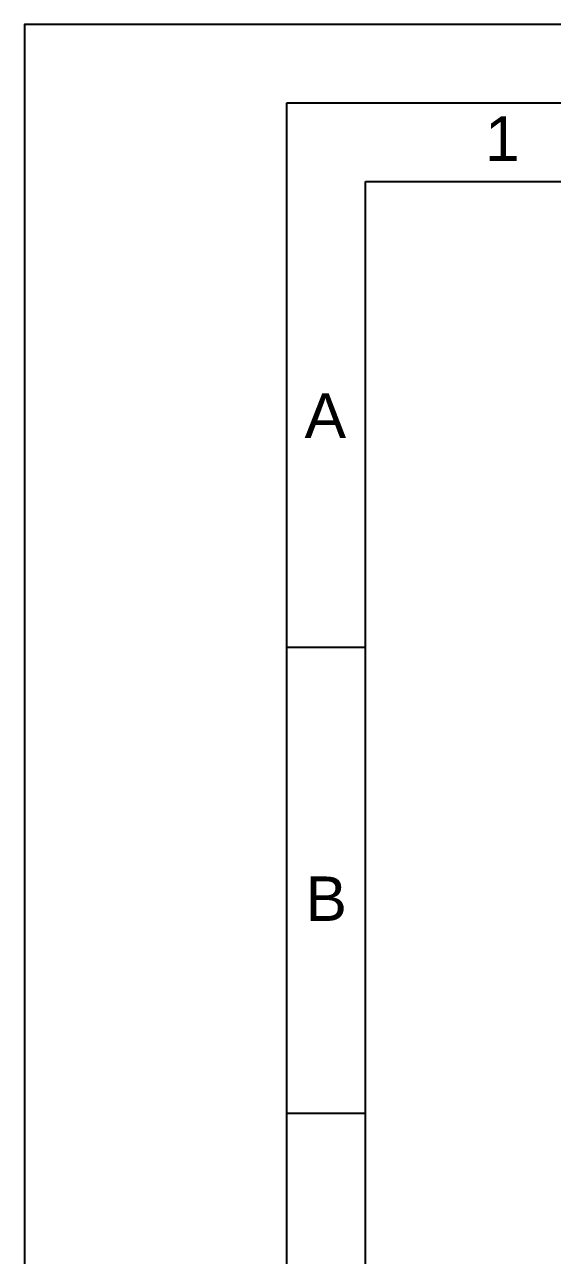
# Model space of a CAD drawing. Header units: millimetres. Extents: x 100 to 1222, y 100 to 694.
# Drawn here: x 100 to 200.6, y 458.9 to 693.9 of the extents above; entities that cross this region are included whole.
import ezdxf

# ---------------------------------------------------------------- set-up
doc = ezdxf.new("R2010")
doc.units = ezdxf.units.MM
doc.styles.add('Notes', font='Arial.ttf', dxfattribs={"height": 3})

msp = doc.modelspace()

# ---------------------------------------------------------------- linework, layer by layer
for p, q in [((165, 575), (150, 575)), ((165, 486), (150, 486))]:
    msp.add_line(p, q)
for points in [[(100, 100), (940, 100), (940, 693.939), (100, 693.939)], [(150, 679), (925, 679), (925, 115), (150, 115)], [(165, 664), (730, 664), (730, 130), (165, 130)]]:
    msp.add_lwpolyline(points, close=True)

# ---------------------------------------------------------------- texts
at = {"style": 'Notes'}
for s, p in [('1', (187.799, 667.928)), ('A', (153.395, 615.026)), ('B', (153.571, 522.795))]:
    msp.add_text(s, height=8.485, dxfattribs=at).set_placement(p)

doc.saveas('drawing.dxf')
